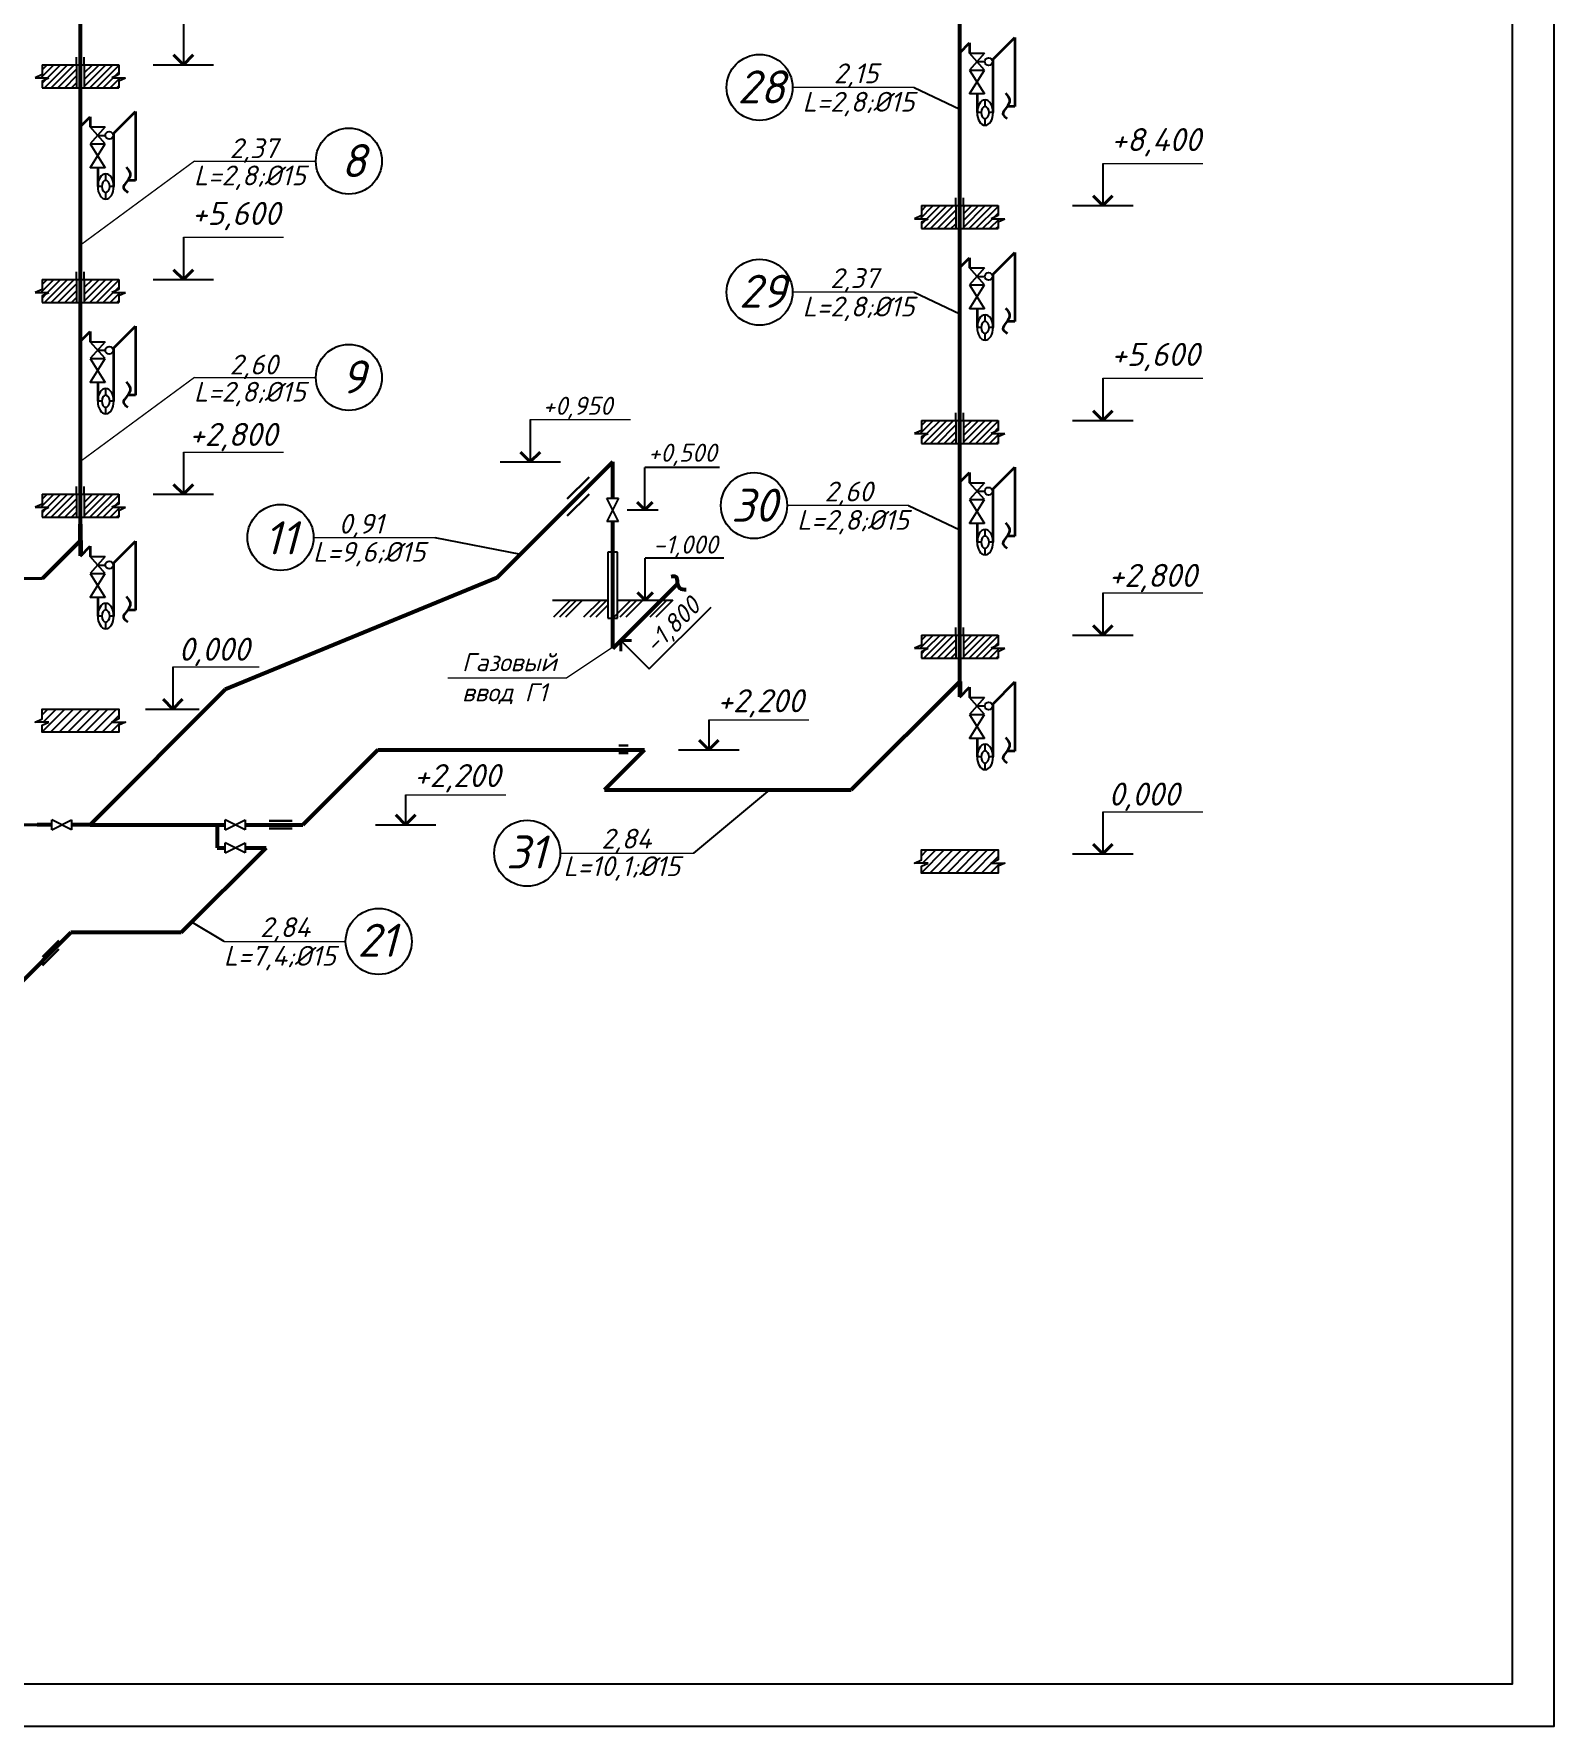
# Model space of a CAD drawing. Header units: millimetres. Extents: x -710977 to 10671, y -929782 to 89628.
# Drawn here: x 2862.5 to 3043.3, y 2723.6 to 2924.8 of the extents above; entities that cross this region are included whole.
import ezdxf

# ---------------------------------------------------------------- set-up
doc = ezdxf.new("R2010")
doc.units = ezdxf.units.MM
doc.header["$LTSCALE"] = 0.4
doc.layers.add('аксонометрия', color=84, linetype='Continuous')
doc.layers.add('кварталыИнфо', color=7, linetype='Continuous')
doc.layers.add('здания', color=7, linetype='Continuous', lineweight=25)
doc.layers.add('Надписи', color=7, linetype='Continuous', lineweight=20)
doc.styles.add('Zhenka', font='isocpeur.ttf', dxfattribs={"height": 400})
doc.styles.add('Курсив', font='isocpeui.ttf')
doc.styles.add('текстовый', font='isocpeui.ttf', dxfattribs={"height": 5})
doc.linetypes.add('ГОСТ 2.303 3', pattern='A,0.001,[1,GOST 2.303-68.shx,S=1,R=0,X=0,Y=0],-26', length=26.001)
pattern_1 = [(45, (2511.46534, 2729.79837), (-0.4030726, 0.4030726), [])]
pattern_2 = [(45, (2511.46534, 2755.33574), (-0.4030726, 0.4030726), [])]
pattern_3 = [(45, (2406.8968, 2746.55974), (-0.4030726, 0.4030726), [])]
pattern_4 = [(45, (2406.8968, 2772.0971), (-0.4030726, 0.4030726), [])]

msp = doc.modelspace()

# ---------------------------------------------------------------- hatches: boundary and pattern name
at = {"layer": 'аксонометрия', "lineweight": 25}
h = msp.add_hatch(dxfattribs=at)
h.set_pattern_fill('ANSI31', scale=4.560246, style=0)
h.set_pattern_definition([(45, (2406.8968, 2797.6345), (-0.4030726, 0.4030726), [])])
h.paths.add_polyline_path([(2867.613, 2918.37), (2867.613, 2921.106), (2863.508, 2921.106), (2863.508, 2919.928), (2862.7, 2919.556), (2864.317, 2919.556), (2863.508, 2919.183), (2863.508, 2918.37)])
h = msp.add_hatch(dxfattribs=at)
h.set_pattern_fill('ANSI31', scale=4.560246, style=0)
h.set_pattern_definition(pattern_4)
h.paths.add_polyline_path([(2873.438, 2919.556), (2871.82, 2919.556), (2872.629, 2919.928), (2872.629, 2921.106), (2868.525, 2921.106), (2868.525, 2918.37), (2872.629, 2918.37), (2872.629, 2919.183)])
h = msp.add_hatch(dxfattribs=at)
h.set_pattern_fill('ANSI31', scale=4.560246, style=0)
h.set_pattern_definition([(45, (2511.46534, 2780.8731), (-0.4030726, 0.4030726), [])])
h.paths.add_polyline_path([(2972.181, 2901.609), (2972.181, 2904.345), (2968.077, 2904.345), (2968.077, 2903.167), (2967.268, 2902.794), (2968.886, 2902.794), (2968.077, 2902.422), (2968.077, 2901.609)])
h = msp.add_hatch(dxfattribs=at)
h.set_pattern_fill('ANSI31', scale=4.560246, style=0)
h.set_pattern_definition(pattern_2)
h.paths.add_polyline_path([(2978.006, 2902.794), (2976.389, 2902.794), (2977.197, 2903.167), (2977.197, 2904.345), (2973.093, 2904.345), (2973.093, 2901.609), (2977.197, 2901.609), (2977.197, 2902.422)])
h = msp.add_hatch(dxfattribs=at)
h.set_pattern_fill('ANSI31', scale=4.560246, style=0)
h.set_pattern_definition(pattern_4)
h.paths.add_polyline_path([(2867.613, 2892.833), (2867.613, 2895.569), (2863.508, 2895.569), (2863.508, 2894.391), (2862.7, 2894.018), (2864.317, 2894.018), (2863.508, 2893.646), (2863.508, 2892.833)])
h = msp.add_hatch(dxfattribs=at)
h.set_pattern_fill('ANSI31', scale=4.560246, style=0)
h.set_pattern_definition(pattern_3)
h.paths.add_polyline_path([(2873.438, 2894.018), (2871.82, 2894.018), (2872.629, 2894.391), (2872.629, 2895.569), (2868.525, 2895.569), (2868.525, 2892.833), (2872.629, 2892.833), (2872.629, 2893.646)])
h = msp.add_hatch(dxfattribs=at)
h.set_pattern_fill('ANSI31', scale=4.560246, style=0)
h.set_pattern_definition(pattern_2)
h.paths.add_polyline_path([(2972.181, 2876.071), (2972.181, 2878.807), (2968.077, 2878.807), (2968.077, 2877.629), (2967.268, 2877.257), (2968.886, 2877.257), (2968.077, 2876.885), (2968.077, 2876.071)])
h = msp.add_hatch(dxfattribs=at)
h.set_pattern_fill('ANSI31', scale=4.560246, style=0)
h.set_pattern_definition(pattern_1)
h.paths.add_polyline_path([(2978.006, 2877.257), (2976.389, 2877.257), (2977.197, 2877.629), (2977.197, 2878.807), (2973.093, 2878.807), (2973.093, 2876.071), (2977.197, 2876.071), (2977.197, 2876.885)])
h = msp.add_hatch(dxfattribs=at)
h.set_pattern_fill('ANSI31', scale=4.560246, style=0)
h.set_pattern_definition(pattern_3)
h.paths.add_polyline_path([(2867.613, 2867.295), (2867.613, 2870.031), (2863.508, 2870.031), (2863.508, 2868.853), (2862.7, 2868.481), (2864.317, 2868.481), (2863.508, 2868.109), (2863.508, 2867.295)])
h = msp.add_hatch(dxfattribs=at)
h.set_pattern_fill('ANSI31', scale=4.560246, style=0)
h.set_pattern_definition([(45, (2406.8968, 2721.02236), (-0.4030726, 0.4030726), [])])
h.paths.add_polyline_path([(2873.438, 2868.481), (2871.82, 2868.481), (2872.629, 2868.853), (2872.629, 2870.031), (2868.525, 2870.031), (2868.525, 2867.295), (2872.629, 2867.295), (2872.629, 2868.109)])
h = msp.add_hatch(dxfattribs=at)
h.set_pattern_fill('ANSI31', scale=4.560246, style=0)
h.set_pattern_definition(pattern_1)
h.paths.add_polyline_path([(2972.181, 2850.534), (2972.181, 2853.27), (2968.077, 2853.27), (2968.077, 2852.092), (2967.268, 2851.719), (2968.886, 2851.719), (2968.077, 2851.347), (2968.077, 2850.534)])
h = msp.add_hatch(dxfattribs=at)
h.set_pattern_fill('ANSI31', scale=4.560246, style=0)
h.set_pattern_definition([(45, (2511.46534, 2704.261), (-0.4030726, 0.4030726), [])])
h.paths.add_polyline_path([(2978.006, 2851.719), (2976.389, 2851.719), (2977.197, 2852.092), (2977.197, 2853.27), (2973.093, 2853.27), (2973.093, 2850.534), (2977.197, 2850.534), (2977.197, 2851.347)])
at = {"layer": 'кварталыИнфо', "ltscale": 0.12}
h = msp.add_hatch(dxfattribs=at)
h.set_pattern_fill('ANSI31', color=256, scale=0.228012)
h.set_pattern_definition([(45, (2300.41965, -1012.8501), (-0.51190217, 0.51190217), [])])
h.paths.add_polyline_path([(2864.317, 2842.943), (2862.7, 2842.943), (2863.508, 2843.316), (2863.508, 2844.494), (2872.629, 2844.494), (2872.629, 2843.316), (2871.82, 2842.943), (2873.438, 2842.943), (2872.629, 2842.571), (2872.629, 2841.758), (2863.508, 2841.758), (2863.508, 2842.571)])
h = msp.add_hatch(dxfattribs=at)
h.set_pattern_fill('ANSI31', color=256, scale=0.228012)
h.set_pattern_definition([(45, (2404.9882, -1029.61145), (-0.51190217, 0.51190217), [])])
h.paths.add_polyline_path([(2968.886, 2826.182), (2967.268, 2826.182), (2968.077, 2826.554), (2968.077, 2827.733), (2977.197, 2827.733), (2977.197, 2826.554), (2976.389, 2826.182), (2978.006, 2826.182), (2977.197, 2825.81), (2977.197, 2824.996), (2968.077, 2824.996), (2968.077, 2825.81)])

# ---------------------------------------------------------------- linework, layer by layer
at = {"color": 7, "lineweight": 25}
for p, q in [((2880.313, 2926.126), (2880.313, 2921.106)), ((2876.715, 2921.106), (2883.91, 2921.106)), ((2989.654, 2909.364), (2989.654, 2904.345)), ((2986.057, 2904.345), (2993.251, 2904.345)), ((2880.313, 2900.588), (2880.313, 2895.569)), ((2876.715, 2895.569), (2883.91, 2895.569)), ((2989.654, 2883.827), (2989.654, 2878.807)), ((2921.569, 2878.905), (2921.569, 2873.885)), ((2986.057, 2878.807), (2993.251, 2878.807)), ((2880.313, 2875.051), (2880.313, 2870.031)), ((2917.971, 2873.885), (2925.166, 2873.885)), ((2944.082, 2873.216), (2935.178, 2873.216)), ((2935.178, 2868.176), (2935.178, 2873.216)), ((2876.715, 2870.031), (2883.91, 2870.031)), ((2933.096, 2868.176), (2936.785, 2868.176)), ((2944.576, 2862.435), (2935.228, 2862.435)), ((2935.228, 2857.433), (2935.228, 2862.435)), ((2989.654, 2858.29), (2989.654, 2853.27)), ((2935.689, 2849.277), (2943.065, 2856.614)), ((2986.057, 2853.27), (2993.251, 2853.27)), ((2932.319, 2852.647), (2935.69, 2849.278)), ((2879.068, 2849.513), (2879.068, 2844.494)), ((2875.798, 2844.494), (2882.179, 2844.494)), ((2942.807, 2843.193), (2942.807, 2839.638)), ((2939.21, 2839.638), (2946.404, 2839.638)), ((2906.745, 2834.294), (2906.745, 2830.738)), ((2989.654, 2832.287), (2989.654, 2827.267)), ((2903.148, 2830.738), (2910.343, 2830.738)), ((2986.057, 2827.267), (2993.251, 2827.267))]:
    msp.add_line(p, q, dxfattribs=at)
at = {"color": 7, "lineweight": 35}
for p, q in [((2972.637, 2922.531), (2973.798, 2923.692)), ((2973.798, 2923.692), (2973.798, 2922.472)), ((2976.612, 2921.742), (2979.191, 2924.322)), ((2979.191, 2924.322), (2979.191, 2916.114)), ((2976.612, 2915.404), (2976.612, 2921.742)), ((2974.696, 2917.62), (2974.696, 2915.404)), ((2979.191, 2916.114), (2978.279, 2916.114)), ((2868.069, 2913.755), (2869.23, 2914.916)), ((2869.23, 2914.916), (2869.23, 2913.696)), ((2872.043, 2912.966), (2874.623, 2915.546)), ((2874.623, 2915.546), (2874.623, 2907.338)), ((2872.043, 2906.628), (2872.043, 2912.966)), ((2870.128, 2908.844), (2870.128, 2906.628)), ((2874.623, 2907.338), (2873.711, 2907.338)), ((2972.637, 2896.993), (2973.798, 2898.154)), ((2973.798, 2898.154), (2973.798, 2896.935)), ((2976.612, 2896.205), (2979.191, 2898.785)), ((2979.191, 2898.785), (2979.191, 2890.576)), ((2976.612, 2889.866), (2976.612, 2896.205)), ((2974.696, 2892.083), (2974.696, 2889.866)), ((2872.043, 2887.429), (2874.623, 2890.009)), ((2874.623, 2890.009), (2874.623, 2881.8)), ((2979.191, 2890.576), (2978.279, 2890.576)), ((2868.069, 2888.217), (2869.23, 2889.378)), ((2869.23, 2889.378), (2869.23, 2888.159)), ((2872.043, 2881.09), (2872.043, 2887.429)), ((2870.128, 2883.307), (2870.128, 2881.09)), ((2874.623, 2881.8), (2873.711, 2881.8)), ((2972.637, 2871.456), (2973.798, 2872.617)), ((2973.798, 2872.617), (2973.798, 2871.397)), ((2976.612, 2870.668), (2979.191, 2873.247)), ((2979.191, 2873.247), (2979.191, 2865.039)), ((2976.612, 2864.329), (2976.612, 2870.668)), ((2974.696, 2866.545), (2974.696, 2864.329)), ((2868.069, 2862.68), (2869.23, 2863.841)), ((2869.23, 2863.841), (2869.23, 2862.621)), ((2872.043, 2861.892), (2874.623, 2864.471)), ((2874.623, 2864.471), (2874.623, 2856.263)), ((2979.191, 2865.039), (2978.279, 2865.039)), ((2872.043, 2855.553), (2872.043, 2861.892)), ((2870.128, 2857.769), (2870.128, 2855.553)), ((2874.623, 2856.263), (2873.711, 2856.263)), ((2976.612, 2845.13), (2979.191, 2847.71)), ((2979.191, 2847.71), (2979.191, 2839.502)), ((2972.637, 2845.919), (2973.798, 2847.079)), ((2973.798, 2847.079), (2973.798, 2845.86)), ((2976.612, 2838.792), (2976.612, 2845.13)), ((2974.696, 2841.008), (2974.696, 2838.792)), ((2979.191, 2839.502), (2978.279, 2839.502))]:
    msp.add_line(p, q, dxfattribs=at)
at = {"color": 7, "lineweight": 20}
for p, q in [((2967.205, 2918.405), (2952.76, 2918.401)), ((2967.205, 2918.405), (2952.76, 2918.401)), ((2881.623, 2909.646), (2868.069, 2899.629)), ((2881.623, 2909.646), (2896.068, 2909.642)), ((2881.623, 2909.646), (2896.068, 2909.642)), ((2989.654, 2909.364), (3001.558, 2909.364)), ((2880.313, 2900.588), (2892.217, 2900.588)), ((2967.205, 2894.056), (2952.76, 2894.053)), ((2967.205, 2894.056), (2952.76, 2894.053)), ((2881.623, 2883.924), (2868.069, 2873.907)), ((2881.623, 2883.924), (2896.068, 2883.921)), ((2881.623, 2883.924), (2896.068, 2883.921)), ((2989.654, 2883.827), (3001.558, 2883.827)), ((2921.569, 2878.905), (2933.473, 2878.905)), ((2880.313, 2875.051), (2892.217, 2875.051)), ((2966.544, 2868.688), (2952.099, 2868.684)), ((2966.544, 2868.688), (2952.099, 2868.684)), ((2895.792, 2864.889), (2910.237, 2864.885)), ((2895.792, 2864.889), (2910.237, 2864.885)), ((2989.654, 2858.29), (3001.558, 2858.29)), ((2925.881, 2848.197), (2931.972, 2852.3)), ((2879.068, 2849.513), (2889.331, 2849.513)), ((2911.75, 2848.197), (2925.881, 2848.197)), ((2942.807, 2843.193), (2954.711, 2843.193)), ((2906.745, 2834.294), (2918.65, 2834.294)), ((2989.654, 2832.287), (3001.558, 2832.287)), ((2925.139, 2827.347), (2941.035, 2827.343)), ((2925.139, 2827.347), (2941.035, 2827.343)), ((2885.171, 2816.859), (2899.616, 2816.856)), ((2885.171, 2816.859), (2899.616, 2816.856))]:
    msp.add_line(p, q, dxfattribs=at)
at = {"lineweight": 30}
for p, q in [((2925.972, 2869.495), (2928.555, 2872.078)), ((2928.555, 2870.052), (2925.972, 2867.469)), ((2932.086, 2840.143), (2933.217, 2840.143)), ((2933.217, 2839.231), (2932.086, 2839.231)), ((2890.502, 2831.201), (2893.238, 2831.201)), ((2893.238, 2830.289), (2890.502, 2830.289)), ((2865.5, 2816.973), (2863.565, 2815.038)), ((2865.5, 2815.938), (2863.565, 2814.003))]:
    msp.add_line(p, q, dxfattribs=at)
at = {"ltscale": 100}
for p, q in [((2931.948, 2863.163), (2930.802, 2863.163)), ((2930.802, 2863.163), (2930.802, 2855.285)), ((2931.948, 2855.285), (2931.948, 2863.163)), ((2930.802, 2855.285), (2931.948, 2855.285))]:
    msp.add_line(p, q, dxfattribs=at)
for p, q in [((2924.213, 2857.433), (2930.802, 2857.433)), ((2926.362, 2857.433), (2924.336, 2855.407)), ((2927.078, 2857.433), (2925.052, 2855.407)), ((2927.794, 2857.433), (2925.769, 2855.407)), ((2929.943, 2857.433), (2927.917, 2855.407)), ((2930.659, 2857.433), (2928.633, 2855.407)), ((2933.524, 2857.433), (2931.498, 2855.407)), ((2931.948, 2857.433), (2938.537, 2857.433)), ((2934.24, 2857.433), (2932.214, 2855.407)), ((2934.956, 2857.433), (2932.93, 2855.407)), ((2937.105, 2857.433), (2935.079, 2855.407)), ((2937.821, 2857.433), (2935.795, 2855.407)), ((2938.537, 2857.433), (2936.511, 2855.407)), ((2930.802, 2856.86), (2929.35, 2855.407))]:
    msp.add_line(p, q)
msp.add_lwpolyline([(2746.323, 3143.559), (2746.323, 2723.559), (3043.323, 2723.559), (3043.323, 3143.559)], close=True)
at = {"color": 7, "lineweight": 25}
for centre in [(2948.834, 2918.401), (2899.995, 2909.642), (2948.834, 2894.053), (2899.995, 2883.921), (2948.173, 2868.684), (2891.866, 2864.891), (2921.213, 2827.347), (2903.542, 2816.856)]:
    msp.add_circle(centre, 3.926, dxfattribs=at)
at = {"color": 7, "lineweight": 35}
for points in [[(2978.092, 2917.711), (2978.572, 2916.913), (2978.218, 2916.032), (2977.763, 2915.225), (2978.29, 2914.698)], [(2873.523, 2908.935), (2874.003, 2908.137), (2873.65, 2907.256), (2873.194, 2906.449), (2873.722, 2905.922)], [(2978.092, 2892.173), (2978.572, 2891.375), (2978.218, 2890.494), (2977.763, 2889.688), (2978.29, 2889.16)], [(2873.523, 2883.397), (2874.003, 2882.599), (2873.65, 2881.718), (2873.194, 2880.912), (2873.722, 2880.384)], [(2978.092, 2866.636), (2978.572, 2865.838), (2978.218, 2864.957), (2977.763, 2864.15), (2978.29, 2863.623)], [(2873.523, 2857.86), (2874.003, 2857.062), (2873.65, 2856.181), (2873.194, 2855.374), (2873.722, 2854.847)], [(2978.092, 2841.098), (2978.572, 2840.3), (2978.218, 2839.42), (2977.763, 2838.613), (2978.29, 2838.086)]]:
    msp.add_spline(points, degree=3, dxfattribs=at)
at = {"layer": 'аксонометрия', "color": 7, "lineweight": 53}
for p, q in [((2868.069, 2862.708), (2868.069, 3067.007)), ((2972.637, 2845.946), (2972.637, 3050.245)), ((2972.637, 2847.77), (2972.637, 2849.717))]:
    msp.add_line(p, q, dxfattribs=at)
at = {"layer": 'аксонометрия', "color": 7, "lineweight": 25}
for p, q in [((2867.613, 2921.106), (2867.613, 2922.018)), ((2868.525, 2921.106), (2868.525, 2922.018)), ((2863.508, 2919.928), (2862.7, 2919.556)), ((2863.508, 2921.106), (2872.629, 2921.106)), ((2863.508, 2921.106), (2863.508, 2919.928)), ((2867.613, 2921.106), (2867.613, 2918.37)), ((2868.525, 2921.106), (2868.525, 2918.37)), ((2872.629, 2919.928), (2871.82, 2919.556)), ((2872.629, 2921.106), (2872.629, 2919.928)), ((2974.696, 2921.469), (2975.608, 2921.469)), ((2862.7, 2919.556), (2864.317, 2919.556)), ((2863.508, 2919.183), (2864.317, 2919.556)), ((2863.508, 2919.183), (2863.508, 2918.37)), ((2863.508, 2918.37), (2872.629, 2918.37)), ((2868.069, 2918.37), (2868.069, 2913.81)), ((2871.82, 2919.556), (2873.438, 2919.556)), ((2872.629, 2919.183), (2873.438, 2919.556)), ((2872.629, 2919.183), (2872.629, 2918.37)), ((2975.654, 2916.12), (2975.654, 2916.911)), ((2975.179, 2915.404), (2974.696, 2915.404)), ((2975.654, 2913.896), (2975.654, 2914.687)), ((2976.612, 2915.404), (2976.129, 2915.404)), ((2870.128, 2912.693), (2871.04, 2912.693)), ((2871.086, 2907.344), (2871.086, 2908.135)), ((2870.61, 2906.628), (2870.128, 2906.628)), ((2871.086, 2905.12), (2871.086, 2905.911)), ((2872.043, 2906.628), (2871.561, 2906.628)), ((2968.077, 2904.345), (2977.197, 2904.345)), ((2968.077, 2904.345), (2968.077, 2903.167)), ((2972.181, 2904.345), (2972.181, 2905.257)), ((2972.181, 2904.345), (2972.181, 2901.609)), ((2973.093, 2904.345), (2973.093, 2905.257)), ((2973.093, 2904.345), (2973.093, 2901.609)), ((2977.197, 2904.345), (2977.197, 2903.167)), ((2968.077, 2903.167), (2967.268, 2902.794)), ((2967.268, 2902.794), (2968.886, 2902.794)), ((2968.077, 2902.422), (2968.886, 2902.794)), ((2968.077, 2902.422), (2968.077, 2901.609)), ((2968.077, 2901.609), (2977.197, 2901.609)), ((2972.637, 2901.609), (2972.637, 2897.048)), ((2977.197, 2903.167), (2976.389, 2902.794)), ((2976.389, 2902.794), (2978.006, 2902.794)), ((2977.197, 2902.422), (2978.006, 2902.794)), ((2977.197, 2902.422), (2977.197, 2901.609)), ((2863.508, 2895.569), (2872.629, 2895.569)), ((2863.508, 2895.569), (2863.508, 2894.391)), ((2867.613, 2895.569), (2867.613, 2896.481)), ((2867.613, 2895.569), (2867.613, 2892.833)), ((2868.525, 2895.569), (2868.525, 2896.481)), ((2868.525, 2895.569), (2868.525, 2892.833)), ((2872.629, 2895.569), (2872.629, 2894.391)), ((2974.696, 2895.931), (2975.608, 2895.931)), ((2863.508, 2894.391), (2862.7, 2894.018)), ((2862.7, 2894.018), (2864.317, 2894.018)), ((2863.508, 2893.646), (2864.317, 2894.018)), ((2863.508, 2893.646), (2863.508, 2892.833)), ((2872.629, 2894.391), (2871.82, 2894.018)), ((2871.82, 2894.018), (2873.438, 2894.018)), ((2872.629, 2893.646), (2873.438, 2894.018)), ((2872.629, 2893.646), (2872.629, 2892.833)), ((2863.508, 2892.833), (2872.629, 2892.833)), ((2975.179, 2889.866), (2974.696, 2889.866)), ((2975.654, 2890.583), (2975.654, 2891.374)), ((2976.612, 2889.866), (2976.129, 2889.866)), ((2975.654, 2888.359), (2975.654, 2889.15)), ((2870.128, 2887.155), (2871.04, 2887.155)), ((2871.086, 2881.807), (2871.086, 2882.598)), ((2870.61, 2881.09), (2870.128, 2881.09)), ((2871.086, 2879.583), (2871.086, 2880.374)), ((2872.043, 2881.09), (2871.561, 2881.09)), ((2972.181, 2878.807), (2972.181, 2879.719)), ((2973.093, 2878.807), (2973.093, 2879.719)), ((2968.077, 2877.629), (2967.268, 2877.257)), ((2968.077, 2878.807), (2977.197, 2878.807)), ((2968.077, 2878.807), (2968.077, 2877.629)), ((2972.181, 2878.807), (2972.181, 2876.071)), ((2973.093, 2878.807), (2973.093, 2876.071)), ((2977.197, 2877.629), (2976.389, 2877.257)), ((2977.197, 2878.807), (2977.197, 2877.629)), ((2967.268, 2877.257), (2968.886, 2877.257)), ((2968.077, 2876.885), (2968.886, 2877.257)), ((2968.077, 2876.885), (2968.077, 2876.071)), ((2968.077, 2876.071), (2977.197, 2876.071)), ((2976.389, 2877.257), (2978.006, 2877.257)), ((2977.197, 2876.885), (2978.006, 2877.257)), ((2977.197, 2876.885), (2977.197, 2876.071)), ((2863.508, 2870.031), (2872.629, 2870.031)), ((2863.508, 2870.031), (2863.508, 2868.853)), ((2867.613, 2870.031), (2867.613, 2870.943)), ((2867.613, 2870.031), (2867.613, 2867.295)), ((2868.525, 2870.031), (2868.525, 2870.943)), ((2868.525, 2870.031), (2868.525, 2867.295)), ((2872.629, 2870.031), (2872.629, 2868.853)), ((2932.07, 2866.787), (2930.68, 2869.566)), ((2930.68, 2869.566), (2932.07, 2869.566)), ((2932.07, 2869.566), (2930.68, 2866.787)), ((2974.696, 2870.394), (2975.608, 2870.394)), ((2863.508, 2868.853), (2862.7, 2868.481)), ((2862.7, 2868.481), (2864.317, 2868.481)), ((2863.508, 2868.109), (2864.317, 2868.481)), ((2863.508, 2868.109), (2863.508, 2867.295)), ((2872.629, 2868.853), (2871.82, 2868.481)), ((2871.82, 2868.481), (2873.438, 2868.481)), ((2872.629, 2868.109), (2873.438, 2868.481)), ((2872.629, 2868.109), (2872.629, 2867.295)), ((2932.07, 2866.787), (2930.68, 2866.787)), ((2975.654, 2865.046), (2975.654, 2865.836)), ((2975.179, 2864.329), (2974.696, 2864.329)), ((2975.654, 2862.822), (2975.654, 2863.612)), ((2976.612, 2864.329), (2976.129, 2864.329)), ((2870.128, 2861.618), (2871.04, 2861.618)), ((2870.61, 2855.553), (2870.128, 2855.553)), ((2871.086, 2856.269), (2871.086, 2857.06)), ((2872.043, 2855.553), (2871.561, 2855.553)), ((2871.086, 2854.046), (2871.086, 2854.836)), ((2968.077, 2853.27), (2977.197, 2853.27)), ((2968.077, 2853.27), (2968.077, 2852.092)), ((2972.181, 2853.27), (2972.181, 2854.182)), ((2972.181, 2853.27), (2972.181, 2850.534)), ((2973.093, 2853.27), (2973.093, 2854.182)), ((2973.093, 2853.27), (2973.093, 2850.534)), ((2977.197, 2853.27), (2977.197, 2852.092)), ((2968.077, 2852.092), (2967.268, 2851.719)), ((2967.268, 2851.719), (2968.886, 2851.719)), ((2968.077, 2851.347), (2968.886, 2851.719)), ((2968.077, 2851.347), (2968.077, 2850.534)), ((2977.197, 2852.092), (2976.389, 2851.719)), ((2976.389, 2851.719), (2978.006, 2851.719)), ((2977.197, 2851.347), (2978.006, 2851.719)), ((2977.197, 2851.347), (2977.197, 2850.534)), ((2974.696, 2844.857), (2975.608, 2844.857)), ((2975.654, 2839.508), (2975.654, 2840.299)), ((2975.179, 2838.792), (2974.696, 2838.792)), ((2975.654, 2837.284), (2975.654, 2838.075)), ((2976.612, 2838.792), (2976.129, 2838.792)), ((2864.663, 2830.149), (2864.663, 2831.327)), ((2864.663, 2830.149), (2867.019, 2831.327)), ((2867.019, 2830.149), (2864.663, 2831.327)), ((2867.019, 2831.327), (2867.019, 2830.149)), ((2885.305, 2830.149), (2885.305, 2831.327)), ((2885.305, 2830.149), (2887.662, 2831.327)), ((2887.662, 2830.149), (2885.305, 2831.327)), ((2887.662, 2831.327), (2887.662, 2830.149)), ((2885.305, 2827.413), (2885.305, 2828.591)), ((2885.305, 2827.413), (2887.662, 2828.591)), ((2887.662, 2827.413), (2885.305, 2828.591)), ((2887.662, 2828.591), (2887.662, 2827.413))]:
    msp.add_line(p, q, dxfattribs=at)
at = {"layer": 'аксонометрия'}
for p, q in [((2863.508, 2867.295), (2872.629, 2867.295)), ((2968.077, 2850.534), (2977.197, 2850.534))]:
    msp.add_line(p, q, dxfattribs=at)
at = {"layer": 'аксонометрия', "color": 7, "lineweight": 60}
for p, q in [((2868.069, 2864.532), (2868.069, 2866.478)), ((2868.069, 2864.532), (2868.069, 2862.708)), ((2972.637, 2847.77), (2972.637, 2845.946))]:
    msp.add_line(p, q, dxfattribs=at)
at = {"layer": 'аксонометрия', "color": 7, "lineweight": 25}
for points in [[(2864.317, 2842.943), (2862.7, 2842.943), (2863.508, 2843.316), (2863.508, 2844.494), (2872.629, 2844.494), (2872.629, 2843.316), (2871.82, 2842.943), (2873.438, 2842.943), (2872.629, 2842.571), (2872.629, 2841.758), (2863.508, 2841.758), (2863.508, 2842.571)], [(2968.886, 2826.182), (2967.268, 2826.182), (2968.077, 2826.554), (2968.077, 2827.733), (2977.197, 2827.733), (2977.197, 2826.554), (2976.389, 2826.182), (2978.006, 2826.182), (2977.197, 2825.81), (2977.197, 2824.996), (2968.077, 2824.996), (2968.077, 2825.81)]]:
    msp.add_lwpolyline(points, close=True, dxfattribs=at)
for centre in [(2976.064, 2921.469), (2871.496, 2912.693), (2976.064, 2895.931), (2871.496, 2887.155), (2976.064, 2870.394), (2871.496, 2861.618), (2976.064, 2844.857)]:
    msp.add_circle(centre, 0.456, dxfattribs=at)
at = {"layer": 'аксонометрия', "color": 7, "lineweight": 25, "extrusion": (0, 0, -1)}
for centre, major_axis, ratio in [((2975.654, 2915.404), (0, -1.507), 0.6353435), ((2975.654, 2915.404), (0, -0.717), 0.6634455), ((2871.086, 2906.628), (0, -1.507), 0.6353435), ((2871.086, 2906.628), (0, -0.717), 0.6634455), ((2975.654, 2889.866), (0, -1.507), 0.6353435), ((2975.654, 2889.866), (0, -0.717), 0.6634455), ((2871.086, 2881.09), (0, -1.507), 0.6353435), ((2871.086, 2881.09), (0, -0.717), 0.6634455), ((2975.654, 2864.329), (0, -1.507), 0.6353435), ((2975.654, 2864.329), (0, -0.717), 0.6634455), ((2871.086, 2855.553), (0, -1.507), 0.6353435), ((2871.086, 2855.553), (0, -0.717), 0.6634455), ((2975.654, 2838.792), (0, -1.507), 0.6353435), ((2975.654, 2838.792), (0, -0.717), 0.6634455)]:
    msp.add_ellipse(centre, major_axis=major_axis, ratio=ratio, dxfattribs=at)
at = {"layer": 'кварталыИнфо', "ltscale": 0.12}
for p, q in [((2973.798, 2922.472), (2975.595, 2922.472)), ((2975.595, 2920.466), (2973.798, 2922.472)), ((2975.595, 2922.472), (2973.798, 2920.466)), ((2973.798, 2920.466), (2975.595, 2920.466)), ((2973.798, 2917.62), (2975.595, 2920.466)), ((2973.798, 2920.466), (2975.595, 2917.62)), ((2967.205, 2918.405), (2972.637, 2915.832)), ((2975.595, 2917.62), (2973.798, 2917.62)), ((2869.23, 2913.696), (2871.026, 2913.696)), ((2871.026, 2911.69), (2869.23, 2913.696)), ((2871.026, 2913.696), (2869.23, 2911.69)), ((2869.23, 2911.69), (2871.026, 2911.69)), ((2869.23, 2908.844), (2871.026, 2911.69)), ((2869.23, 2911.69), (2871.026, 2908.844)), ((2871.026, 2908.844), (2869.23, 2908.844)), ((2973.798, 2896.935), (2975.595, 2896.935)), ((2975.595, 2894.928), (2973.798, 2896.935)), ((2975.595, 2896.935), (2973.798, 2894.928)), ((2967.205, 2894.056), (2972.637, 2891.484)), ((2973.798, 2894.928), (2975.595, 2894.928)), ((2973.798, 2892.083), (2975.595, 2894.928)), ((2973.798, 2894.928), (2975.595, 2892.083)), ((2975.595, 2892.083), (2973.798, 2892.083)), ((2869.23, 2888.159), (2871.026, 2888.159)), ((2871.026, 2886.152), (2869.23, 2888.159)), ((2871.026, 2888.159), (2869.23, 2886.152)), ((2869.23, 2886.152), (2871.026, 2886.152)), ((2869.23, 2883.307), (2871.026, 2886.152)), ((2869.23, 2886.152), (2871.026, 2883.307)), ((2871.026, 2883.307), (2869.23, 2883.307)), ((2973.798, 2871.397), (2975.595, 2871.397)), ((2975.595, 2869.391), (2973.798, 2871.397)), ((2975.595, 2871.397), (2973.798, 2869.391)), ((2973.798, 2869.391), (2975.595, 2869.391)), ((2973.798, 2866.545), (2975.595, 2869.391)), ((2973.798, 2869.391), (2975.595, 2866.545)), ((2966.544, 2868.688), (2972.637, 2865.803)), ((2975.595, 2866.545), (2973.798, 2866.545)), ((2910.237, 2864.885), (2920.416, 2862.926)), ((2869.23, 2862.621), (2871.026, 2862.621)), ((2871.026, 2860.615), (2869.23, 2862.621)), ((2871.026, 2862.621), (2869.23, 2860.615)), ((2869.23, 2860.615), (2871.026, 2860.615)), ((2869.23, 2857.769), (2871.026, 2860.615)), ((2869.23, 2860.615), (2871.026, 2857.769)), ((2871.026, 2857.769), (2869.23, 2857.769)), ((2973.798, 2845.86), (2975.595, 2845.86)), ((2975.595, 2843.853), (2973.798, 2845.86)), ((2975.595, 2845.86), (2973.798, 2843.853)), ((2973.798, 2843.853), (2975.595, 2843.853)), ((2973.798, 2841.008), (2975.595, 2843.853)), ((2973.798, 2843.853), (2975.595, 2841.008)), ((2975.595, 2841.008), (2973.798, 2841.008)), ((2941.035, 2827.343), (2950.046, 2834.872)), ((2885.171, 2816.859), (2881.313, 2819.168))]:
    msp.add_line(p, q, dxfattribs=at)
at = {"layer": 'кварталыИнфо', "linetype": 'ГОСТ 2.303 3', "lineweight": 40, "ltscale": 0.12}
for p, q in [((2863.554, 2860.017), (2850.694, 2860.017)), ((2862.917, 2830.738), (2847.654, 2830.738))]:
    msp.add_line(p, q, dxfattribs=at)
at = {"layer": 'кварталыИнфо', "ltscale": 0.12}
msp.add_lwpolyline([(2766.323, 3138.559), (3038.323, 3138.559), (3038.323, 2728.559), (2766.323, 2728.559)], close=True, dxfattribs=at)
at = {"layer": 'Надписи', "color": 7, "linetype": 'ByBlock', "lineweight": 40, "ltscale": 0.2}
for p, q in [((2880.313, 2921.106), (2879.152, 2922.267)), ((2880.313, 2921.106), (2881.473, 2922.267)), ((2989.654, 2904.345), (2988.493, 2905.506)), ((2989.654, 2904.345), (2990.815, 2905.506)), ((2880.313, 2895.569), (2879.152, 2896.73)), ((2880.313, 2895.569), (2881.473, 2896.73)), ((2989.654, 2878.807), (2988.493, 2879.968)), ((2989.654, 2878.807), (2990.815, 2879.968)), ((2921.569, 2873.885), (2920.408, 2875.046)), ((2921.569, 2873.885), (2922.729, 2875.046)), ((2880.313, 2870.031), (2879.152, 2871.192)), ((2880.313, 2870.031), (2881.473, 2871.192)), ((2935.178, 2868.176), (2934.267, 2869.088)), ((2935.178, 2868.176), (2936.09, 2869.088)), ((2935.243, 2857.433), (2934.331, 2858.345)), ((2935.243, 2857.433), (2936.154, 2858.345)), ((2989.654, 2853.27), (2988.493, 2854.431)), ((2989.654, 2853.27), (2990.815, 2854.431)), ((2932.319, 2852.647), (2932.319, 2851.358)), ((2932.319, 2852.647), (2933.608, 2852.647)), ((2879.068, 2844.494), (2877.907, 2845.655)), ((2879.068, 2844.494), (2880.228, 2845.655)), ((2942.807, 2839.638), (2941.646, 2840.799)), ((2942.807, 2839.638), (2943.968, 2840.799)), ((2906.745, 2830.738), (2905.585, 2831.899)), ((2906.745, 2830.738), (2907.906, 2831.899)), ((2989.654, 2827.267), (2988.493, 2828.428)), ((2989.654, 2827.267), (2990.815, 2828.428))]:
    msp.add_line(p, q, dxfattribs=at)
at = {"layer": 'Надписи', "color": 7, "linetype": 'ByBlock', "lineweight": 53, "ltscale": 0.2}
for p, q in [((2923.254, 2865.764), (2931.375, 2873.885)), ((2923.254, 2865.764), (2917.579, 2860.089)), ((2863.554, 2860.017), (2868.069, 2864.532)), ((2917.579, 2860.089), (2885.274, 2846.796)), ((2931.375, 2851.704), (2939.104, 2859.432)), ((2959.739, 2834.872), (2972.637, 2847.77)), ((2869.216, 2830.738), (2885.274, 2846.796)), ((2894.534, 2830.738), (2903.434, 2839.638)), ((2903.434, 2839.638), (2935.155, 2839.638)), ((2935.155, 2839.638), (2930.389, 2834.872)), ((2930.389, 2834.872), (2959.739, 2834.872)), ((2864.663, 2830.738), (2862.917, 2830.738)), ((2869.216, 2830.738), (2867.019, 2830.738)), ((2869.216, 2830.738), (2885.305, 2830.738)), ((2884.347, 2830.738), (2884.347, 2828.002)), ((2887.662, 2830.738), (2894.534, 2830.738)), ((2890.147, 2828.002), (2880.054, 2817.909)), ((2884.347, 2828.002), (2885.305, 2828.002)), ((2887.662, 2828.002), (2890.147, 2828.002)), ((2866.948, 2817.909), (2860.273, 2811.234)), ((2880.054, 2817.909), (2866.948, 2817.909))]:
    msp.add_line(p, q, dxfattribs=at)
at = {"layer": 'Надписи', "linetype": 'ByBlock', "lineweight": 53, "ltscale": 0.2}
for p, q in [((2931.375, 2869.566), (2931.375, 2873.885)), ((2931.375, 2851.704), (2931.375, 2866.787))]:
    msp.add_line(p, q, dxfattribs=at)
at = {"layer": 'Надписи', "color": 7, "linetype": 'ByBlock', "lineweight": 53, "ltscale": 0.2}
msp.add_spline([(2940.094, 2858.649), (2939.385, 2858.826), (2939.092, 2859.511), (2938.897, 2860.212), (2938.311, 2860.212)], degree=3, dxfattribs=at)

# ---------------------------------------------------------------- texts
at = {"color": 7, "lineweight": 25, "char_height": 3.9263, "style": 'текстовый'}
for s, insert, attachment_point in [('{\\fISOCPEUR|b0|i1|c204|p34;28}', (2951.861, 2920.43), 3), ('{\\fISOCPEUR|b0|i1|c204|p34;8}', (2899.085, 2911.663), 1), ('{\\fISOCPEUR|b0|i1|c204|p34;29}', (2951.963, 2896.13), 3), ('{\\fISOCPEUR|b0|i1|c204|p34;9}', (2899.085, 2885.941), 1), ('{\\fISOCPEUR|b0|i1|c204|p34;30}', (2950.931, 2870.691), 3), ('{\\fISOCPEUR|b0|i1|c204|p34;11}', (2889.933, 2866.81), 1), ('{\\fISOCPEUR|b0|i1|c204|p34;31}', (2918.691, 2829.454), 1), ('{\\fISOCPEUR|b0|i1|c204|p34;21}', (2901.02, 2818.963), 1)]:
    msp.add_mtext(s, dxfattribs=dict(at, insert=insert, attachment_point=attachment_point))
at = {"color": 7, "lineweight": 20, "attachment_point": 1}
for s, insert, char_height, width, style in [('{\\fISOCPEUR|b0|i1|c0|p34;+8,400}', (2990.649, 2913.565), 2.73615, 13.63061, 'текстовый'), ('{\\fISOCPEUR|b0|i1|c0|p34;+5,600}', (2881.308, 2904.789), 2.73615, 13.63061, 'текстовый'), ('{\\fISOCPEUR|b0|i1|c0|p34;+5,600}', (2990.649, 2888.028), 2.73615, 13.63061, 'текстовый'), ('{\\fISOCPEUR|b0|i1|c0|p34;+2,800}', (2880.999, 2878.513), 2.73615, 13.63061, 'текстовый'), ('{\\fISOCPEUR|b0|i1|c0|p34;+2,800}', (2990.34, 2861.751), 2.73615, 13.63061, 'текстовый'), ('{\\fISOCPEUR|b0|i1|c204|p34;0\\fISOCPEUR|b0|i1|c0|p34;,\\fISOCPEUR|b0|i1|c204|p34;000}', (2879.754, 2852.975), 2.73615, 13.63061, 'текстовый'), ('Газовый \\Pввод Г1', (2913.452, 2851.137), 2.1486, 39.65592, 'Курсив'), ('+2,{\\fISOCPEUR|b0|i1|c204|p34;2}00', (2943.802, 2846.849), 2.73615, 13.63061, 'текстовый'), ('+2,{\\fISOCPEUR|b0|i1|c204|p34;2}00', (2907.741, 2837.949), 2.73615, 13.63061, 'текстовый'), ('{\\fISOCPEUR|b0|i1|c204|p34;0\\fISOCPEUR|b0|i1|c0|p34;,\\fISOCPEUR|b0|i1|c204|p34;0\\fISOCPEUR|b0|i1|c0|p34;00}', (2990.34, 2835.749), 2.736147, 13.63061, 'текстовый')]:
    msp.add_mtext(s, dxfattribs=dict(at, insert=insert, char_height=char_height, width=width, style=style))
at = {"color": 7, "lineweight": 25, "char_height": 2.14859, "width": 9.41331, "attachment_point": 3, "style": 'Zhenka'}
for s, insert in [('{\\fISOCPEUR|b0|i1|c204|p34;+0,950}', (2931.342, 2881.623)), ('{\\fISOCPEUR|b0|i1|c204|p34;+0,500}', (2943.745, 2876.043)), ('{\\fISOCPEUR|b0|i1|c204|p34;-1,000}', (2943.869, 2865.125))]:
    msp.add_mtext(s, dxfattribs=dict(at, insert=insert))
at = {"color": 7, "lineweight": 25, "insert": (2934.896, 2852.468), "char_height": 2.1486, "width": 9.41331, "attachment_point": 1, "rotation": 45, "style": 'Курсив'}
msp.add_mtext('-1,800', dxfattribs=at)
at = {"layer": 'здания', "color": 7, "lineweight": 20, "width": 17.1857, "style": 'текстовый'}
for s, insert, char_height, attachment_point in [('{\\fISOCPEUR|b0|i1|c204|p34;2},{\\fISOCPEUR|b0|i1|c204|p34;15}', (2962.964, 2921.254), 2.35578, 3), ('L={\\fISOCPEUR|b0|i1|c204|p34;2},{\\fISOCPEUR|b0|i1|c204|p34;8};%%C15', (2967.259, 2917.874), 2.35578, 3), ('{\\fISOCPEUR|b0|i1|c204|p34;2},{\\fISOCPEUR|b0|i1|c204|p34;37}', (2885.827, 2912.35), 2.35578, 1), ('L={\\fISOCPEUR|b0|i1|c204|p34;2},{\\fISOCPEUR|b0|i1|c204|p34;8};%%C15', (2881.57, 2909.115), 2.35578, 1), ('{\\fISOCPEUR|b0|i1|c204|p34;2},{\\fISOCPEUR|b0|i1|c204|p34;37}', (2962.964, 2896.905), 2.35578, 3), ('L={\\fISOCPEUR|b0|i1|c204|p34;2},{\\fISOCPEUR|b0|i1|c204|p34;8};%%C15', (2967.259, 2893.526), 2.35578, 3), ('{\\fISOCPEUR|b0|i1|c204|p34;2},{\\fISOCPEUR|b0|i1|c204|p34;60}', (2885.827, 2886.628), 2.35578, 1), ('L={\\fISOCPEUR|b0|i1|c204|p34;2},{\\fISOCPEUR|b0|i1|c204|p34;8};%%C15', (2881.57, 2883.394), 2.35578, 1), ('{\\fISOCPEUR|b0|i1|c204|p34;2},{\\fISOCPEUR|b0|i1|c204|p34;60}', (2962.302, 2871.537), 2.35578, 3), ('0,91', (2898.8, 2867.701), 2.3558, 1), ('L={\\fISOCPEUR|b0|i1|c204|p34;2},{\\fISOCPEUR|b0|i1|c204|p34;8};%%C15', (2966.598, 2868.158), 2.35578, 3), ('L={\\fISOCPEUR|b0|i1|c204|p34;9},{\\fISOCPEUR|b0|i1|c204|p34;6};%%C15', (2895.739, 2864.358), 2.35578, 1), ('{\\fISOCPEUR|b0|i1|c204|p34;2},{\\fISOCPEUR|b0|i1|c204|p34;84}', (2930.023, 2830.258), 2.35578, 1), ('L={\\fISOCPEUR|b0|i1|c204|p34;10},{\\fISOCPEUR|b0|i1|c204|p34;1};%%C15', (2925.509, 2826.986), 2.35578, 1), ('{\\fISOCPEUR|b0|i1|c204|p34;2},{\\fISOCPEUR|b0|i1|c204|p34;84}', (2889.439, 2819.731), 2.35578, 1), ('L={\\fISOCPEUR|b0|i1|c204|p34;7},{\\fISOCPEUR|b0|i1|c204|p34;4};%%C15', (2885.118, 2816.329), 2.35578, 1)]:
    msp.add_mtext(s, dxfattribs=dict(at, insert=insert, char_height=char_height, attachment_point=attachment_point))

doc.saveas('drawing.dxf')
